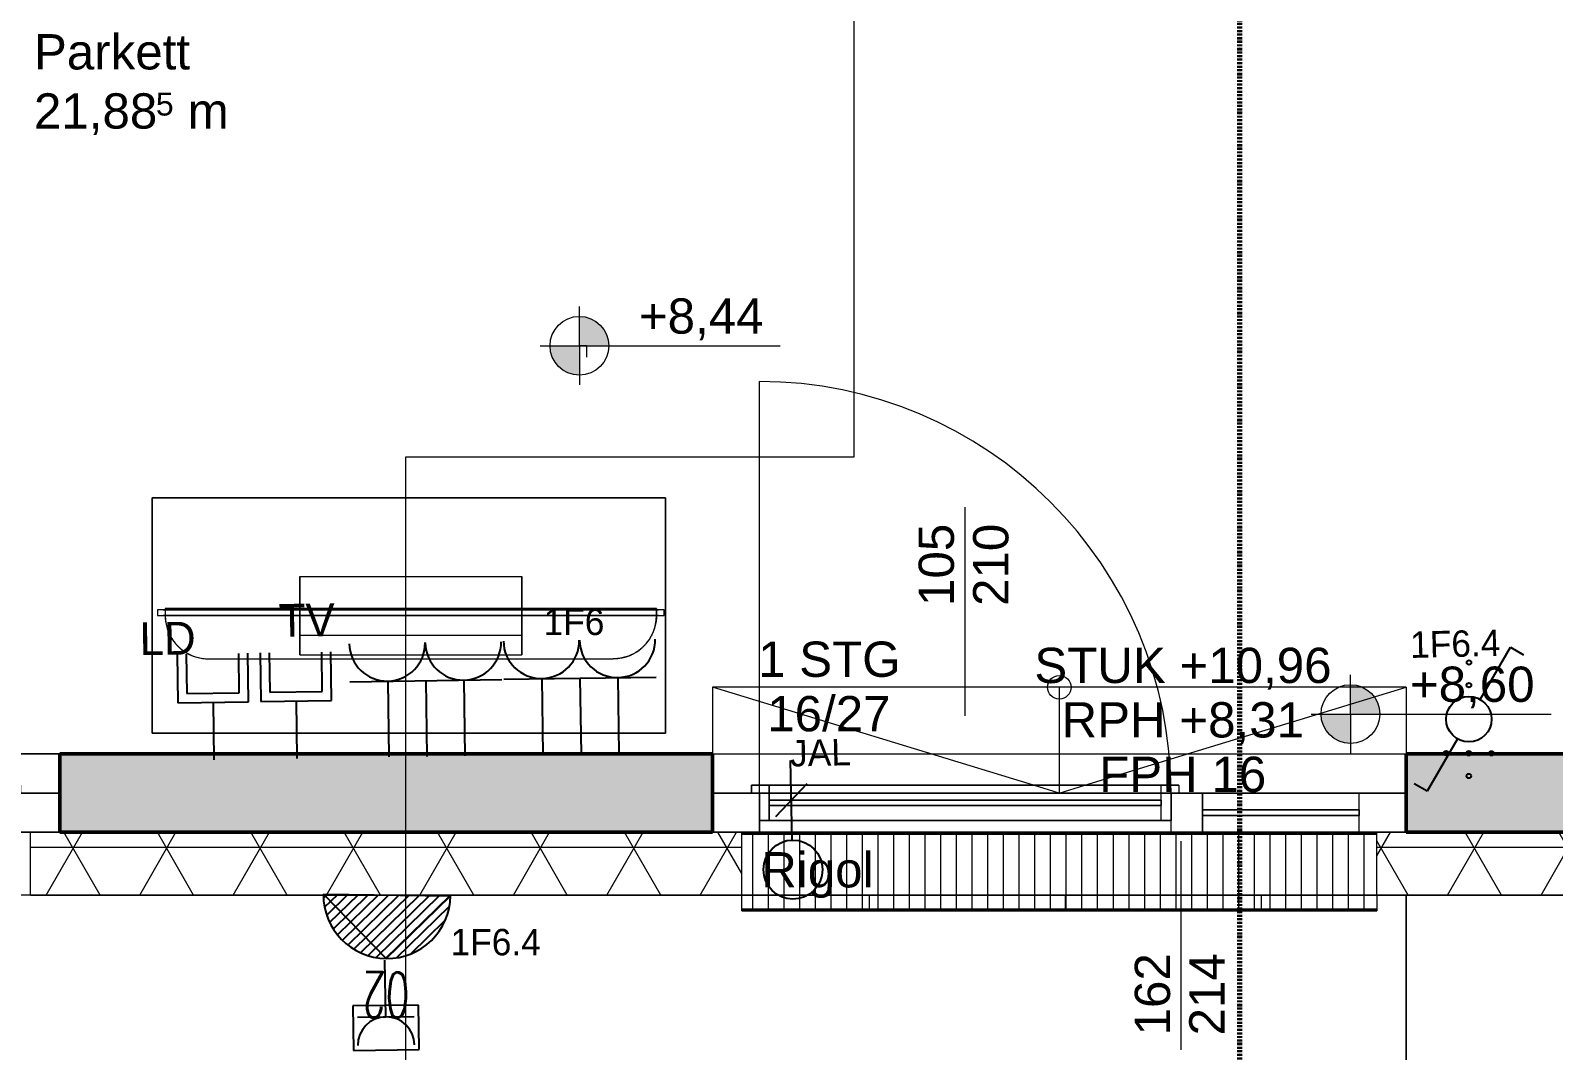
# Model space of a CAD drawing. Header units: metres. Extents: x -15638 to 29611, y -11908 to 29644.
# Drawn here: x -722 to 3163, y 2594 to 5196 of the extents above; entities that cross this region are included whole.
import ezdxf
from ezdxf.enums import TextEntityAlignment as Align

# ---------------------------------------------------------------- set-up
doc = ezdxf.new("R2010")
doc.units = ezdxf.units.M
doc.linetypes.add('Achse', pattern=[0.009, 0.005, -0.002, 0, -0.002])
doc.linetypes.add('Verdeckt', pattern=[0.003, 0.002, -0.001])
for name, color, linetype, lineweight in [('A-DETL-GENF_', 92, 'Continuous', 13), ('A-GLAZ-IDEN_', 152, 'Continuous', 9), ('A_2D', 7, 'Continuous', 13), ('A_Decken', 8, 'Continuous', 13), ('A_Moebel', 6, 'Continuous', 13), ('A_Raeume', 7, 'Continuous', 13), ('A_Raeume_', 7, 'Continuous', 5), ('A_Raeume_Beschriftung_', 7, 'Continuous', 9), ('A_Waende', 7, 'Continuous', 13), ('G-ANNO-DIMS_', 111, 'Continuous', 9), ('G-ANNO-SYMB_', 111, 'Continuous', 9), ('M-EQPM', 50, 'Continuous', 5), ('M-EQPM-IDEN_', 50, 'Continuous', 9), ('S-STRS', 31, 'Continuous', 13), ('S-STRS-ANNO_', 31, 'Continuous', 5), ('S-STRS-IDEN_', 31, 'Continuous', 9)]:
    doc.layers.add(name, color=color, linetype=linetype, lineweight=lineweight)
for name, color, linetype, true_color in [('E_Beleuchtungstyp', 30, 'Continuous', 0xf1780e), ('E_Steckdose+Schalter', 150, 'Continuous', 0x0b6cf4), ('ET_LEGENDE - Wohnung$0$810_AV_LE____T', 30, 'Continuous', 0xff870f), ('ET_NACHRTECH', 92, 'Continuous', 0x00d100)]:
    doc.layers.add(name, color=color, linetype=linetype, true_color=true_color)
doc.layers.add('ET_LEGENDE - Wohnung$0$800_KO_HI____L', color=130, linetype='Continuous')
doc.styles.add('Arial_2', font='arial.ttf', dxfattribs={"height": 0.09})
doc.styles.add('Arial_4', font='arial.ttf', dxfattribs={"height": 0.05849})
doc.styles.add('ET_LEGENDE - Wohnung$0$ROMANS', font='romans.shx', dxfattribs={"width": 0.6})

# ---------------------------------------------------------------- blocks, each defined once
blk = doc.blocks.new('*U566')
for p, q in [((-125.3, 0), (125.3, 0)), ((0, 0), (0, -125))]:
    blk.add_line(p, q)
for centre in [(-62.8, 62.6), (62.5, 62.5)]:
    blk.add_arc(centre, 62.5, 180, 0)
at = {"layer": 'ET_LEGENDE - Wohnung$0$800_KO_HI____L'}
for p, q in [((-62.8, 0.1), (-62.8, -124.9)), ((62.5, 0), (62.5, -125))]:
    blk.add_line(p, q, dxfattribs=at)
at = {"style": 'ET_LEGENDE - Wohnung$0$ROMANS', "width": 0.8, "flags": 1}
for tag, p in [('RAUMBUCHNUMMER', (0, -425)), ('ANLAGE', (0, -595.4)), ('TEILANLAGE_NR', (0, -755.5)), ('KOMPONENTE', (0, -901.3)), ('KOMPONENTE_NR', (0, -1063.3)), ('BEZEICHNUNG', (0, -1205.6)), ('TYP', (0, -1346.7)), ('HERSTELLER', (0, -1514.1)), ('MODEL', (0, -1677.3)), ('LEISTUNG_MAX', (0, -1851.5)), ('SPEZIFISCH_1', (0, -2012.8)), ('SPEZIFISCH_2', (0, -2200)), ('SPEZIFISCH_3', (0, -2374.2)), ('SPEZIFISCH_4', (0, -2548.5)), ('SPEZIFISCH_5', (0, -2722.7)), ('GEWERKE_CODE', (0, -2897)), ('LV_POS', (0, -3071.2)), ('ZAEHLER', (0, -3245.5)), ('PLATZHALTER_1', (0, -3419.7)), ('PLATZHALTER_2', (0, -3594)), ('PLATZHALTER_3', (0, -3768.2)), ('JOBLISTE_VDMA', (0, -3942.5))]:
    blk.add_attdef(tag, text='', height=100, dxfattribs=at).set_placement(p, align=Align.MIDDLE)
blk = doc.blocks.new('*U558')
for p, q in [((-62.5, 85.9), (-62.5, 0)), ((-46.5, 85.9), (-46.5, 16)), ((46.5, 16), (46.5, 85.9)), ((62.5, 0), (62.5, 85.9)), ((-62.5, 0), (62.5, 0)), ((-46.5, 16), (46.5, 16)), ((0, 0), (0, -101.6))]:
    blk.add_line(p, q)
at = {"style": 'ET_LEGENDE - Wohnung$0$ROMANS', "width": 0.8, "flags": 1}
for tag, p in [('RAUMBUCHNUMMER', (0, -334.5)), ('ANLAGE', (0, -505)), ('TEILANLAGE_NR', (0, -665)), ('KOMPONENTE', (0, -810.9)), ('KOMPONENTE_NR', (0, -972.8)), ('BEZEICHNUNG', (0, -1115.1)), ('TYP', (0.8, -1261.8)), ('HERSTELLER', (0, -1423.6)), ('MODEL', (0, -1586.8)), ('LEISTUNG_MAX', (0, -1761)), ('SPEZIFISCH_1', (0, -1935.3)), ('SPEZIFISCH_2', (0, -2109.5)), ('SPEZIFISCH_3', (0, -2283.8)), ('SPEZIFISCH_4', (0, -2458)), ('SPEZIFISCH_5', (0, -2632.3)), ('GEWERKE_CODE', (0, -2806.5)), ('LV_POS', (0, -2980.8)), ('ZAEHLER', (0, -3155)), ('PLATZHALTER_1', (0, -3329.3)), ('PLATZHALTER_2', (0, -3503.5)), ('PLATZHALTER_3', (0, -3677.8)), ('JOBLISTE_VDMA', (0, -3852)), ('ET_SPEZIFISCH_1', (0, -4026.3)), ('ET_SPEZIFISCH_2', (0, -4200.5)), ('ET_SPEZIFISCH_3', (0, -4374.8)), ('ET_SPEZIFISCH_4', (0, -4549)), ('ET_SPEZIFISCH_5', (0, -4723.3)), ('ET_SPEZIFISCH_6', (0, -4897.5)), ('ET_SPEZIFISCH_7', (0, -5071.8))]:
    blk.add_attdef(tag, text='', height=100, dxfattribs=at).set_placement(p, align=Align.TOP_CENTER)
blk = doc.blocks.new('*U555')
blk.add_line((0, 65), (0, 240))
at = {"linetype": 'Continuous', "ltscale": 0.125}
blk.add_line((35.4, 187.9), (-35.4, 117.1), dxfattribs=at)
blk.add_circle((0, 0), 65)
at = {"style": 'ET_LEGENDE - Wohnung$0$ROMANS', "width": 0.6, "flags": 1}
for tag, p in [('RAUMBUCHNUMMER', (0, -400)), ('ANLAGE', (0, -550))]:
    blk.add_attdef(tag, text='', height=100, dxfattribs=at).set_placement(p, align=Align.MIDDLE)
for tag, p in [('TEILANLAGE_NR', (0, -700)), ('KOMPONENTE', (0, -850)), ('KOMPONENTE_NR', (0, -1000)), ('BEZEICHNUNG', (0, -1150)), ('TYP', (0, -1300)), ('HERSTELLER', (0, -1450)), ('MODEL', (0, -1600)), ('LEISTUNG_MAX', (0, -1750)), ('SPEZIFISCH_1', (0, -1900)), ('SPEZIFISCH_2', (0, -2050)), ('SPEZIFISCH_3', (0, -2200)), ('SPEZIFISCH_4', (0, -2350)), ('SPEZIFISCH_5', (0, -2500)), ('GEWERKE_CODE', (0, -2650)), ('LV_POS', (0, -2800)), ('ZAEHLER', (0, -2950)), ('PLATZHALTER_1', (0, -3100)), ('PLATZHALTER_2', (0, -3250)), ('PLATZHALTER_3', (0, -3400)), ('JOBLISTE_VDMA', (0, -3550)), ('ET_SPEZIFISCH_1', (0, -3700)), ('ET_SPEZIFISCH_2', (0, -3850)), ('ET_SPEZIFISCH_3', (0, -4000)), ('ET_SPEZIFISCH_4', (0, -4150)), ('ET_SPEZIFISCH_5', (0, -4300)), ('ET_SPEZIFISCH_6', (0, -4450)), ('ET_SPEZIFISCH_7', (0, -4600))]:
    blk.add_attdef(tag, text='', height=100, dxfattribs=at).set_placement(p, align=Align.MIDDLE_CENTER)
blk = doc.blocks.new('*U547')
for p, q in [((25, 43.3), (91.7, 158.8)), ((91.7, 158.8), (120.5, 142.1)), ((-25, -43.3), (-91.7, -158.8)), ((-91.7, -158.8), (-120.5, -142.1))]:
    blk.add_line(p, q)
blk.add_circle((0, 0), 50)
at = {"layer": 'ET_LEGENDE - Wohnung$0$800_KO_HI____L'}
for centre in [(0, 125), (0, 75), (-50, -75), (0, -75), (50, -75), (0, -125)]:
    blk.add_circle(centre, 5, dxfattribs=at)
at = {"style": 'ET_LEGENDE - Wohnung$0$ROMANS', "width": 0.6, "flags": 1}
for tag, p in [('RAUMBUCHNUMMER', (-0.2, -465.7)), ('ANLAGE', (-0.2, -615.7))]:
    blk.add_attdef(tag, text='', height=100, dxfattribs=at).set_placement(p, align=Align.MIDDLE)
for tag, p in [('TEILANLAGE_NR', (-0.2, -765.7)), ('KOMPONENTE', (-0.2, -915.7)), ('KOMPONENTE_NR', (-0.2, -1065.7)), ('BEZEICHNUNG', (-0.2, -1215.7)), ('TYP', (-0.2, -1365.7)), ('HERSTELLER', (-0.2, -1515.7)), ('MODEL', (-0.2, -1665.7)), ('LEISTUNG_MAX', (-0.2, -1815.7)), ('SPEZIFISCH_1', (-0.2, -1965.7)), ('SPEZIFISCH_2', (-0.2, -2115.7)), ('SPEZIFISCH_3', (-0.2, -2265.7)), ('SPEZIFISCH_4', (-0.2, -2415.7)), ('SPEZIFISCH_5', (-0.2, -2565.7)), ('GEWERKE_CODE', (-0.2, -2715.7)), ('LV_POS', (-0.2, -2865.7)), ('ZAEHLER', (-0.2, -3015.7)), ('PLATZHALTER_1', (-0.2, -3165.7)), ('PLATZHALTER_2', (-0.2, -3315.7)), ('PLATZHALTER_3', (-0.2, -3465.7)), ('JOBLISTE_VDMA', (-0.2, -3615.7)), ('ET_SPEZIFISCH_1', (-0.2, -3765.7)), ('ET_SPEZIFISCH_2', (-0.2, -3915.7)), ('ET_SPEZIFISCH_3', (-0.2, -4065.7)), ('ET_SPEZIFISCH_4', (-0.2, -4215.7)), ('ET_SPEZIFISCH_5', (-0.2, -4365.7)), ('ET_SPEZIFISCH_6', (-0.2, -4515.7)), ('ET_SPEZIFISCH_7', (-0.2, -4665.7))]:
    blk.add_attdef(tag, text='', height=100, dxfattribs=at).set_placement(p, align=Align.MIDDLE_CENTER)
blk = doc.blocks.new('*U572')
for p, q in [((71.8, 72.9), (-72.6, 72.9)), ((-72.6, 72.9), (-72.6, -25.1)), ((71.8, -25.1), (71.8, 72.9)), ((62.5, 0), (-62.5, 0)), ((0, 0), (0, -125)), ((-72.6, -25.1), (71.8, -25.1))]:
    blk.add_line(p, q)
blk.add_arc((0, 62.5), 62.5, 180, 0)
at = {"style": 'ET_LEGENDE - Wohnung$0$ROMANS', "width": 0.8, "flags": 1}
for tag, p in [('RAUMBUCHNUMMER', (0, -425)), ('ANLAGE', (0, -595.4)), ('TEILANLAGE_NR', (0, -755.5)), ('KOMPONENTE', (0, -901.3)), ('KOMPONENTE_NR', (0, -1063.3)), ('BEZEICHNUNG', (0, -1205.6)), ('TYP', (0, -1346.7)), ('HERSTELLER', (0, -1514.1)), ('MODEL', (0, -1677.3)), ('LEISTUNG_MAX', (0, -1851.5)), ('SPEZIFISCH_1', (0, -2012.8)), ('SPEZIFISCH_2', (0, -2200)), ('SPEZIFISCH_3', (0, -2374.2)), ('SPEZIFISCH_4', (0, -2548.5)), ('SPEZIFISCH_5', (0, -2722.7)), ('GEWERKE_CODE', (0, -2897)), ('LV_POS', (0, -3071.2)), ('ZAEHLER', (0, -3245.5)), ('PLATZHALTER_1', (0, -3419.7)), ('PLATZHALTER_2', (0, -3594)), ('PLATZHALTER_3', (0, -3768.2)), ('JOBLISTE_VDMA', (0, -3942.5))]:
    blk.add_attdef(tag, text='', height=100, dxfattribs=at).set_placement(p, align=Align.MIDDLE)
blk = doc.blocks.new('Moeb_Schrank - Sideboard_50cm-4838226-263_PP_03DG_BT1')
at = {"layer": 'A_Moebel', "color": 8}
for p, q in [((1.3096, 0), (0, 0)), ((0, 0), (0, -0.6)), ((0, -0.6), (0, 0)), ((0, 0), (1.3096, 0)), ((1.3096, -0.6), (1.3096, 0)), ((1.3096, 0), (1.3096, -0.6)), ((0, -0.6), (1.3096, -0.6)), ((1.3096, -0.6), (0, -0.6))]:
    blk.add_line(p, q, dxfattribs=at)
blk = doc.blocks.new('Moeb_TV - 48 Zoll-V29-263_PP_03DG_BT1')
at = {"layer": 'A_Moebel', "lineweight": 5}
for p, q in [((-0.2872, 0.0695), (-0.2872, 0.1515)), ((-0.2872, 0.1515), (-0.2872, 0.0695)), ((-0.2872, 0.1515), (0.2793, 0.1515)), ((-0.2872, 0.1515), (0.2793, 0.1515)), ((0.2793, 0.0695), (0.2793, 0.1515)), ((0.2793, 0.1515), (0.2793, 0.0695)), ((-0.6505, 0.0665), (-0.6505, 0.0515)), ((-0.6355, 0.0665), (-0.6505, 0.0665)), ((-0.6355, 0.0665), (-0.6505, 0.0665)), ((-0.6505, 0.0515), (-0.6355, 0.0515)), ((-0.6505, 0.0515), (-0.6355, 0.0515)), ((-0.6305, 0.0665), (-0.6355, 0.0665)), ((-0.6355, 0.0665), (0.6276, 0.0665)), ((0.6276, 0.0515), (-0.6355, 0.0515)), ((-0.6355, 0.0515), (-0.6305, 0.0515)), ((-0.5705, 0.0695), (-0.6305, 0.0695)), ((-0.6305, 0.0695), (0.6226, 0.0695)), ((-0.6305, 0.0695), (-0.6305, 0.0665)), ((-0.6305, 0.0695), (-0.6305, 0.0665)), ((-0.6305, 0.0665), (-0.6305, 0.0515)), ((-0.6305, 0.0665), (-0.6305, 0.0515)), ((-0.5705, 0.0665), (-0.6305, 0.0665)), ((0.6226, 0.0665), (-0.6305, 0.0665)), ((-0.6305, 0.0665), (-0.5705, 0.0665)), ((-0.6305, 0.0665), (-0.6305, 0.0515)), ((-0.6305, 0.0665), (-0.6305, 0.0515)), ((0.6226, 0.0515), (-0.6305, 0.0515)), ((-0.6305, 0.0515), (0.6226, 0.0515)), ((-0.6305, 0.0515), (-0.2872, 0.0515)), ((0.6226, 0.0515), (-0.6305, 0.0515)), ((-0.6305, 0.0515), (0.6226, 0.0515)), ((-0.6305, 0.0515), (0.6226, 0.0515)), ((0.6226, 0.0515), (-0.6305, 0.0515)), ((0.5626, 0.0695), (-0.5705, 0.0695)), ((-0.5705, 0.0695), (0.5626, 0.0695)), ((0.5626, 0.0695), (-0.5705, 0.0695)), ((-0.5705, 0.0665), (-0.5705, 0.0695)), ((-0.5705, 0.0695), (-0.5705, 0.0665)), ((-0.5705, 0.0665), (0.5626, 0.0665)), ((0.5626, 0.0665), (-0.5705, 0.0665)), ((0.5626, 0.0665), (-0.5705, 0.0665)), ((-0.5705, 0.0665), (0.5626, 0.0665)), ((-0.2872, 0.0665), (-0.2872, 0.0695)), ((-0.2872, 0.0695), (-0.2872, 0.0665)), ((-0.2872, 0.0515), (-0.2872, 0.0665)), ((-0.2872, 0.0665), (-0.2872, 0.0515)), ((-0.2872, 0.0515), (-0.2872, -0.0485)), ((-0.2872, 0.0015), (-0.2872, 0.0515)), ((0.2793, 0.0515), (-0.2872, 0.0515)), ((0.2793, 0.0515), (-0.2872, 0.0515)), ((-0.2872, 0.0515), (0.2793, 0.0515)), ((0.2793, 0.0665), (0.2793, 0.0695)), ((0.2793, 0.0695), (0.2793, 0.0665)), ((0.2793, 0.0515), (0.2793, 0.0665)), ((0.2793, 0.0665), (0.2793, 0.0515)), ((0.2793, -0.0485), (0.2793, 0.0515)), ((0.2793, 0.0515), (0.2793, 0.0015)), ((0.2793, 0.0515), (0.6226, 0.0515)), ((0.6226, 0.0695), (0.5626, 0.0695)), ((0.5626, 0.0695), (0.5626, 0.0665)), ((0.5626, 0.0695), (0.5626, 0.0665)), ((0.6226, 0.0665), (0.5626, 0.0665)), ((0.5626, 0.0665), (0.6226, 0.0665)), ((0.6226, 0.0665), (0.6226, 0.0695)), ((0.6226, 0.0695), (0.6226, 0.0665)), ((0.6226, 0.0515), (0.6226, 0.0665)), ((0.6226, 0.0665), (0.6226, 0.0515)), ((0.6276, 0.0665), (0.6226, 0.0665)), ((0.6226, 0.0515), (0.6226, 0.0665)), ((0.6226, 0.0665), (0.6226, 0.0515)), ((0.6226, 0.0515), (0.6276, 0.0515)), ((0.6426, 0.0665), (0.6276, 0.0665)), ((0.6426, 0.0665), (0.6276, 0.0665)), ((0.6276, 0.0515), (0.6426, 0.0515)), ((0.6276, 0.0515), (0.6426, 0.0515)), ((0.6426, 0.0515), (0.6426, 0.0665)), ((-0.2872, -0.0485), (-0.2872, 0.0015)), ((-0.2872, 0.0015), (0.2793, 0.0015)), ((0.2793, 0.0015), (0.2793, -0.0485)), ((-0.5205, -0.0585), (0.5126, -0.0585)), ((-0.5205, -0.0585), (0.5126, -0.0585)), ((-0.2872, -0.0485), (0.2793, -0.0485))]:
    blk.add_line(p, q, dxfattribs=at)
for centre, start, end in [((-0.5205, 0.0515), 180, 270), ((0.5126, 0.0515), 270, 360)]:
    blk.add_arc(centre, 0.11, start, end, dxfattribs=at)
for points in [[(-0.6305, 0.0515), (-0.6304, 0.0419), (-0.6286, 0.0275), (-0.6224, 0.0092), (-0.616, -0.0037), (-0.6093, -0.0137), (-0.6032, -0.0211), (-0.5983, -0.0264), (-0.5931, -0.0313), (-0.5875, -0.0359), (-0.5816, -0.0401), (-0.5755, -0.0439), (-0.5692, -0.0473), (-0.5626, -0.0502), (-0.5558, -0.0528), (-0.5467, -0.0556), (-0.535, -0.0579), (-0.5254, -0.0585), (-0.5205, -0.0585)], [(0.6226, 0.0515), (0.6226, 0.0419), (0.6207, 0.0275), (0.6145, 0.0092), (0.6081, -0.0037), (0.6014, -0.0137), (0.5953, -0.0211), (0.5904, -0.0264), (0.5851, -0.0313), (0.5796, -0.0359), (0.5737, -0.0401), (0.5676, -0.0439), (0.5613, -0.0473), (0.5547, -0.0502), (0.548, -0.0528), (0.5388, -0.0556), (0.527, -0.0579), (0.5174, -0.0585), (0.5126, -0.0585)]]:
    blk.add_open_spline(points, degree=3, knots=[0, 0, 0, 0, 0.166667, 0.25, 0.333333, 0.416667, 0.458333, 0.5, 0.541667, 0.583333, 0.625, 0.666667, 0.708333, 0.75, 0.791667, 0.833333, 0.916667, 1, 1, 1, 1], dxfattribs=at)
blk = doc.blocks.new('HLS_Rigol - 20x8cm-9179598-263_PP_03DG_BT1')
at = {"layer": 'M-EQPM'}
h = blk.add_hatch(dxfattribs=at)
h.set_pattern_fill('FP_85', color=256, style=0, pattern_type=2)
h.set_pattern_definition([(270, (0, 0.6096), (0.04, 0), [])])
h.paths.add_polyline_path([(1.62, -0.06), (1.62, 0.095), (0, 0.095), (0, -0.095), (1.62, -0.095)])
for p, q in [((0, 0.1), (1.62, 0.1)), ((0, 0.1), (1.62, 0.1)), ((0, 0.097), (1.62, 0.097)), ((0, 0.095), (1.62, 0.095)), ((0, -0.095), (0, -0.06)), ((1.62, -0.06), (1.62, -0.095)), ((0, -0.095), (1.62, -0.095)), ((0, -0.097), (0, -0.095)), ((0, -0.1), (0, -0.097)), ((0, -0.097), (1.62, -0.097)), ((0, -0.1), (1.62, -0.1)), ((0, -0.1), (1.62, -0.1)), ((1.62, -0.095), (1.62, -0.097)), ((1.62, -0.097), (1.62, -0.1))]:
    blk.add_line(p, q, dxfattribs=at)
blk = doc.blocks.new('Fens_Tuer_2tlg - DK_DF_SL_1770x2520_Terrassentür dicke Aufbau NEU DG-10476669-263_PP_03DG_BT1')
at = {"layer": 'A_2D', "lineweight": 5}
for p, q in [((-0.81, 0.26), (0.81, 0.26)), ((-0.885, 0.1), (0.885, 0.1)), ((0.885, 0.1), (-0.885, 0.1)), ((-0.885, 0.1), (-0.885, -0.1)), ((-0.885, -0.1), (-0.885, 0.1)), ((-0.765, 0.1), (-0.885, 0.1)), ((-0.885, 0.1), (-0.885, 0)), ((-0.885, 0.1), (-0.885, 0)), ((0.885, 0.1), (-0.885, 0.1)), ((-0.765, 0), (-0.765, 0.1)), ((-0.765, 0.1), (-0.765, 0)), ((-0.765, 0.1), (0.285, 0.1)), ((0.365, 0.1), (0.285, 0.1)), ((0.285, 0.1), (0.285, 0)), ((0.285, 0.1), (0.285, 0)), ((0.365, 0), (0.365, 0.1)), ((0.365, 0.1), (0.365, 0)), ((0.365, 0.1), (0.765, 0.1)), ((0.885, 0.1), (0.765, 0.1)), ((0.765, 0.1), (0.765, 0)), ((0.765, 0.1), (0.765, 0)), ((0.885, -0.1), (0.885, 0.1)), ((0.885, 0.1), (0.885, -0.1)), ((0.885, 0), (0.885, 0.1)), ((0.885, 0.1), (0.885, 0)), ((-0.74, 0.07), (-0.765, 0.07)), ((-0.765, 0.07), (-0.765, 0)), ((-0.765, 0.07), (0.285, 0.07)), ((-0.765, 0), (-0.765, 0.07)), ((-0.74, -0.02), (-0.74, 0.07)), ((0.26, 0.07), (-0.74, 0.07)), ((-0.74, 0.07), (-0.74, -0.02)), ((0.26, 0.07), (0.26, -0.02)), ((0.285, 0.07), (0.26, 0.07)), ((0.26, 0.07), (0.26, -0.02)), ((0.285, 0), (0.285, 0.07)), ((0.285, 0), (0.285, 0.07)), ((0.765, 0.057), (0.365, 0.057)), ((0.365, 0.057), (0.365, 0.043)), ((0.365, 0.043), (0.365, 0.057)), ((0.365, 0.057), (0.765, 0.057)), ((0.365, 0.043), (0.765, 0.043)), ((0.765, 0.043), (0.365, 0.043)), ((0.765, 0.043), (0.765, 0.057)), ((0.765, 0.057), (0.765, 0.043)), ((-0.885, 0), (-0.765, 0)), ((-0.885, 0), (0.885, 0)), ((-0.765, 0), (-0.785, 0)), ((-0.785, 0), (-0.785, -0.02)), ((-0.785, -0.02), (-0.785, 0)), ((-0.785, 0), (0.305, 0)), ((-0.765, 0), (-0.765, -1.05)), ((0.285, 0), (-0.765, 0)), ((0.285, 0), (-0.765, 0)), ((0.26, 0.032), (-0.74, 0.032)), ((-0.74, 0.032), (-0.74, 0.018)), ((-0.74, 0.018), (-0.74, 0.032)), ((-0.74, 0.032), (0.26, 0.032)), ((-0.74, 0.018), (0.26, 0.018)), ((0.26, 0.018), (-0.74, 0.018)), ((0.26, 0.018), (0.26, 0.032)), ((0.26, 0.032), (0.26, 0.018)), ((0.305, 0), (0.285, 0)), ((0.285, 0), (0.365, 0)), ((0.305, -0.02), (0.305, 0)), ((0.305, -0.02), (0.305, 0)), ((0.765, 0), (0.365, 0)), ((0.765, 0), (0.885, 0)), ((-0.785, -0.02), (-0.74, -0.02)), ((0.305, -0.02), (-0.785, -0.02)), ((-0.74, -0.02), (0.26, -0.02)), ((0.26, -0.02), (0.305, -0.02)), ((-0.885, -0.1), (0.885, -0.1)), ((-0.885, -0.1), (0.885, -0.1)), ((-0.885, -0.1), (0.885, -0.1))]:
    blk.add_line(p, q, dxfattribs=at)
blk.add_arc((-0.765, 0), 1.05, 270, 0, dxfattribs=at)
blk = doc.blocks.new('Fens_Tuer_2tlg - DK_DF_SL_1770x2520_Terrassentür dicke Aufbau NEU DG-10476055-263_PP_03DG_BT1')
at = {"layer": 'A_2D', "lineweight": 5}
for p, q in [((-0.765, 0), (-0.765, 1.05)), ((-0.885, 0.1), (0.885, 0.1)), ((-0.885, 0.1), (0.885, 0.1)), ((-0.885, 0.1), (0.885, 0.1)), ((-0.885, -0.1), (-0.885, 0.1)), ((-0.885, 0.1), (-0.885, -0.1)), ((0.885, 0.1), (0.885, -0.1)), ((0.885, -0.1), (0.885, 0.1)), ((-0.785, 0.02), (-0.74, 0.02)), ((-0.785, 0), (-0.785, 0.02)), ((-0.785, 0.02), (-0.785, 0)), ((0.305, 0.02), (-0.785, 0.02)), ((-0.74, 0.02), (-0.74, -0.07)), ((-0.74, -0.07), (-0.74, 0.02)), ((-0.74, 0.02), (0.26, 0.02)), ((0.26, 0.02), (0.305, 0.02)), ((0.26, -0.07), (0.26, 0.02)), ((0.26, -0.07), (0.26, 0.02)), ((0.305, 0.02), (0.305, 0)), ((0.305, 0.02), (0.305, 0)), ((-0.885, -0.1), (-0.885, 0)), ((-0.885, 0), (-0.765, 0)), ((-0.885, 0), (0.885, 0)), ((-0.885, -0.1), (-0.885, 0)), ((-0.765, 0), (-0.785, 0)), ((-0.785, 0), (0.305, 0)), ((-0.765, -0.07), (-0.765, 0)), ((-0.765, 0), (-0.765, -0.07)), ((0.285, 0), (-0.765, 0)), ((-0.765, 0), (-0.765, -0.1)), ((0.285, 0), (-0.765, 0)), ((-0.765, -0.1), (-0.765, 0)), ((-0.74, -0.018), (0.26, -0.018)), ((-0.74, -0.032), (-0.74, -0.018)), ((-0.74, -0.018), (-0.74, -0.032)), ((0.26, -0.018), (-0.74, -0.018)), ((0.26, -0.032), (-0.74, -0.032)), ((-0.74, -0.032), (0.26, -0.032)), ((0.26, -0.018), (0.26, -0.032)), ((0.26, -0.032), (0.26, -0.018)), ((0.285, 0), (0.285, -0.07)), ((0.305, 0), (0.285, 0)), ((0.285, 0), (0.285, -0.07)), ((0.285, -0.1), (0.285, 0)), ((0.285, 0), (0.365, 0)), ((0.285, -0.1), (0.285, 0)), ((0.365, 0), (0.365, -0.1)), ((0.765, 0), (0.365, 0)), ((0.365, -0.1), (0.365, 0)), ((0.765, -0.1), (0.765, 0)), ((0.765, 0), (0.885, 0)), ((0.765, -0.1), (0.765, 0)), ((0.885, 0), (0.885, -0.1)), ((0.885, -0.1), (0.885, 0)), ((-0.74, -0.07), (-0.765, -0.07)), ((-0.765, -0.07), (0.285, -0.07)), ((0.26, -0.07), (-0.74, -0.07)), ((0.285, -0.07), (0.26, -0.07)), ((0.365, -0.043), (0.765, -0.043)), ((0.365, -0.057), (0.365, -0.043)), ((0.365, -0.043), (0.365, -0.057)), ((0.765, -0.043), (0.365, -0.043)), ((0.765, -0.057), (0.365, -0.057)), ((0.365, -0.057), (0.765, -0.057)), ((0.765, -0.043), (0.765, -0.057)), ((0.765, -0.057), (0.765, -0.043)), ((-0.885, -0.1), (0.885, -0.1)), ((0.885, -0.1), (-0.885, -0.1)), ((-0.765, -0.1), (-0.885, -0.1)), ((0.885, -0.1), (-0.885, -0.1)), ((-0.765, -0.1), (0.285, -0.1)), ((0.365, -0.1), (0.285, -0.1)), ((0.365, -0.1), (0.765, -0.1)), ((0.885, -0.1), (0.765, -0.1)), ((-0.81, -0.26), (0.81, -0.26))]:
    blk.add_line(p, q, dxfattribs=at)
blk.add_arc((-0.765, 0), 1.05, 360, 90, dxfattribs=at)
blk = doc.blocks.new('BS_Fens_Tuer - oben-7645930-263_PP_03DG_BT1')
at = {"layer": 'A-GLAZ-IDEN_'}
blk.add_line((0, 0.000124), (0, 0.010761), dxfattribs=at)
blk = doc.blocks.new('Höhenkoten - 018-55641-263_PP_03DG_BT1')
at = {"layer": 'G-ANNO-DIMS_'}
h = blk.add_hatch(color=256, dxfattribs=at)
edge = h.paths.add_edge_path()
edge.add_line((0, 0), (0, 0.0015))
edge.add_arc((0, 0), 0.0015, 0, 90, ccw=False)
edge.add_line((0.0015, 0), (0, 0))
h = blk.add_hatch(color=256, dxfattribs=at)
edge = h.paths.add_edge_path()
edge.add_line((0, 0), (0, -0.0015))
edge.add_arc((0, 0), 0.0015, 180, 270, ccw=False)
edge.add_line((-0.0015, 0), (0, 0))
for p, q in [((0, 0), (0, 0.002)), ((-0.002, 0), (0.010242, 0)), ((0, 0), (0, -0.002))]:
    blk.add_line(p, q, dxfattribs=at)
blk.add_circle((0, 0), 0.0015, dxfattribs=at)
blk = doc.blocks.new('BS_Fens_PP - rechts-2843221-263_PP_03DG_BT1')
at = {"layer": 'A-GLAZ-IDEN_'}
blk.add_line((0, 0.000124), (0, -0.010513), dxfattribs=at)
blk = doc.blocks.new('354354')
at = {"layer": 'A-DETL-GENF_', "lineweight": 5}
h = blk.add_hatch(dxfattribs=at)
h.set_pattern_fill('FP_98', color=252, style=0, pattern_type=2)
h.set_pattern_definition([(90, (-0.58233, 0.368), (-0.5, 0), []), (180, (-0.58233, 0.368), (-1e-16, -0.5), [])])
h.paths.add_polyline_path([(20.2341, 73.698), (21.6159, 73.698), (21.6159, 73.701), (19.9959, 73.701), (19.9959, 73.698)])
h.paths.add_polyline_path([(34.7773, 73.698), (34.7773, 73.701), (33.1573, 73.701), (33.1573, 73.698), (34.3744, 73.698)])
h.paths.add_polyline_path([(18.1627, 73.698), (18.1814, 73.698), (18.1814, 73.701), (16.5614, 73.701), (16.5614, 73.698), (18.1593, 73.698)])
h.paths.add_polyline_path([(29.8875, 73.698), (31.5075, 73.698), (31.5075, 73.701), (29.8875, 73.701)])
h.paths.add_polyline_path([(20.2341, 73.703), (21.6159, 73.703), (21.6159, 73.738), (19.9959, 73.738), (19.9959, 73.703)])
h.paths.add_polyline_path([(18.165, 73.703), (18.1814, 73.703), (18.1814, 73.738), (16.5614, 73.738), (16.5614, 73.703), (18.1574, 73.703)])
h.paths.add_polyline_path([(33.1573, 73.703), (34.7773, 73.703), (34.7773, 73.738), (33.1573, 73.738)])
h.paths.add_polyline_path([(29.8875, 73.703), (31.5075, 73.703), (31.5075, 73.738), (29.8875, 73.738)])
h.paths.add_polyline_path([(10.8477, 78.9016), (10.8827, 78.9016), (10.8827, 79.9516), (10.8477, 79.9516), (10.8477, 78.918)])
h.paths.add_polyline_path([(10.8457, 78.9016), (10.8457, 79.9516), (10.8427, 79.9516), (10.8427, 78.9016)])
h.paths.add_polyline_path([(39.4777, 79.318), (39.4777, 80.368), (39.4427, 80.368), (39.4427, 79.318)])
h.paths.add_polyline_path([(39.4827, 79.318), (39.4827, 80.368), (39.4797, 80.368), (39.4797, 79.318)])
h.paths.add_polyline_path([(10.8827, 80.648), (10.8827, 80.743), (10.8777, 80.743), (10.8777, 80.7155), (10.8027, 80.7155), (10.7727, 80.724), (10.7727, 80.667), (10.8027, 80.6755), (10.8777, 80.6755), (10.8777, 80.648)])
h.paths.add_polyline_path([(10.8477, 81.4405), (10.8827, 81.4405), (10.8827, 83.0605), (10.8477, 83.0605), (10.8477, 81.4569)])
h.paths.add_polyline_path([(10.8427, 81.4405), (10.8457, 81.4405), (10.8457, 83.0605), (10.8427, 83.0605), (10.8427, 81.9392)])
h.paths.add_polyline_path([(39.4797, 81.518), (39.4827, 81.518), (39.4827, 83.138), (39.4797, 83.138), (39.4797, 82.2123)])
h.paths.add_polyline_path([(39.4427, 81.518), (39.4777, 81.518), (39.4777, 83.138), (39.4427, 83.138), (39.4427, 82.2123)])
h.paths.add_polyline_path([(22.7627, 85.418), (22.8002, 85.418), (22.8002, 85.423), (22.7727, 85.423), (22.7727, 85.498), (22.7812, 85.528), (22.7241, 85.528), (22.7327, 85.498), (22.7327, 85.423), (22.7052, 85.423), (22.7052, 85.418), (22.7578, 85.418)])
h.paths.add_polyline_path([(23.2654, 85.418), (24.7677, 85.418), (24.7677, 85.453), (23.1477, 85.453), (23.1477, 85.418)])
h.paths.add_polyline_path([(25.8902, 85.418), (27.3177, 85.418), (27.3177, 85.453), (25.6977, 85.453), (25.6977, 85.418)])
h.paths.add_polyline_path([(25.6977, 85.455), (27.3177, 85.455), (27.3177, 85.458), (25.6977, 85.458)])
h.paths.add_polyline_path([(24.7677, 85.455), (24.7677, 85.458), (23.1477, 85.458), (23.1477, 85.455), (24.4762, 85.455)])
h.paths.add_polyline_path([(22.5775, 86.9537), (22.5923, 86.9556), (22.6066, 86.9617), (22.6187, 86.9715), (22.627, 86.9822), (22.6327, 86.996), (22.6346, 87.0108), (22.6327, 87.0256), (22.627, 87.0394), (22.6179, 87.0512), (22.6044, 87.061), (22.5923, 87.066), (22.5755, 87.0677), (22.5627, 87.066), (22.5489, 87.0603), (22.5363, 87.0503), (22.528, 87.0394), (22.5223, 87.0256), (22.5203, 87.0108), (22.5223, 86.996), (22.528, 86.9822), (22.5371, 86.9704), (22.5489, 86.9613), (22.5627, 86.9556), (22.5768, 86.9537)])
h.paths.add_polyline_path([(22.4177, 87.328), (27.9077, 87.328), (27.9077, 87.368), (22.4177, 87.368), (22.4177, 87.3309)])
h.paths.add_polyline_path([(27.9021, 87.408), (27.9077, 87.408), (27.9077, 87.488), (22.4177, 87.488), (22.4177, 87.408), (27.7246, 87.408)])
at = {"layer": 'A_Waende', "lineweight": 5}
h = blk.add_hatch(dxfattribs=at)
h.set_pattern_fill('FP_4', color=250, style=0, pattern_type=2)
h.set_pattern_definition([(45, (0, 0), (-0.08980256, 0.08980256), []), (45, (0.0898, 0), (-0.08980256, 0.08980256), [0.0635, -0.03175])])
h.paths.add_polyline_path([(29.7382, 73.898), (29.8125, 73.898), (29.8125, 74.098), (28.4302, 74.098), (28.4302, 73.898), (29.3505, 73.898)])
h.paths.add_polyline_path([(11.2427, 73.898), (13.1164, 73.898), (13.1164, 74.098), (11.2427, 74.098), (11.2427, 74.0156)])
h.paths.add_polyline_path([(24.8204, 73.898), (26.6602, 73.898), (26.6602, 74.098), (24.7596, 74.098), (24.7596, 73.898), (24.8063, 73.898)])
h.paths.add_polyline_path([(21.6909, 73.898), (22.9896, 73.898), (22.9896, 74.098), (21.6909, 74.098), (21.6909, 73.998)])
h.paths.add_polyline_path([(35.1723, 73.998), (35.1918, 74.0758), (35.1564, 74.0616), (35.1623, 74.038)])
h.paths.add_polyline_path([(35.1973, 73.898), (35.1723, 73.998), (35.1473, 73.898), (35.1723, 73.898)])
h.paths.add_polyline_path([(35.2398, 73.898), (35.1973, 73.961), (35.1973, 73.898)])
h.paths.add_polyline_path([(35.7884, 73.898), (36.4523, 73.898), (36.4523, 74.098), (35.2473, 74.098), (35.2398, 74.095), (35.2398, 73.898), (35.7477, 73.898)])
h.paths.add_polyline_path([(16.1664, 73.998), (16.1858, 74.0758), (16.1505, 74.0616), (16.1564, 74.038)])
h.paths.add_polyline_path([(16.1414, 73.898), (16.1914, 73.898), (16.1664, 73.998), (16.157, 73.9602)])
h.paths.add_polyline_path([(16.0989, 73.898), (16.1414, 73.898), (16.1414, 73.961)])
h.paths.add_polyline_path([(15.4277, 73.898), (16.0989, 73.898), (16.0989, 74.041), (16.0914, 74.038), (16.0914, 74.098), (14.8864, 74.098), (14.8864, 73.898), (15.3277, 73.898)])
h.paths.add_polyline_path([(19.8705, 73.898), (19.9209, 73.898), (19.9209, 74.098), (18.2564, 74.098), (18.2564, 73.898), (18.8201, 73.898)])
h.paths.add_polyline_path([(31.5825, 73.898), (33.0823, 73.898), (33.0823, 74.098), (31.5825, 74.098), (31.5825, 74.0966)])
h.paths.add_polyline_path([(35.1473, 73.898), (35.1473, 73.961), (35.1048, 73.898)])
h.paths.add_polyline_path([(35.1048, 73.898), (35.1048, 74.041), (35.0973, 74.038), (35.0973, 74.098), (34.8523, 74.098), (34.8523, 73.898), (35.0814, 73.898)])
h.paths.add_polyline_path([(16.2339, 73.898), (16.1914, 73.961), (16.1914, 73.898)])
h.paths.add_polyline_path([(16.4864, 73.898), (16.4864, 74.098), (16.2414, 74.098), (16.2339, 74.095), (16.2339, 73.898), (16.3455, 73.898)])
h.paths.add_polyline_path([(39.0827, 73.898), (39.0827, 74.098), (38.2223, 74.098), (38.2223, 73.898), (38.9653, 73.898)])
h.paths.add_polyline_path([(16.1914, 74.035), (16.2311, 74.0939), (16.1914, 74.078), (16.1914, 74.038)])
h.paths.add_polyline_path([(35.1973, 74.035), (35.237, 74.0939), (35.1973, 74.078), (35.1973, 74.038)])
h.paths.add_polyline_path([(16.1414, 74.035), (16.1414, 74.058), (16.1292, 74.0531), (16.1394, 74.038)])
h.paths.add_polyline_path([(35.1473, 74.035), (35.1473, 74.058), (35.1351, 74.0531), (35.1453, 74.038)])
h = blk.add_hatch(dxfattribs=at)
h.set_pattern_fill('FP_2', color=250, style=0, pattern_type=2)
h.set_pattern_definition([(180, (25.243, 73.898), (0, -0.20637), []), (240, (25.243, 73.898), (0.1787303, -0.10319), []), (300, (25.243, 73.898), (0.1787303, 0.10319), [])])
h.paths.add_polyline_path([(38.2223, 73.738), (39.4427, 73.738), (39.4427, 73.898), (38.1473, 73.898), (38.1473, 73.738)])
h.paths.add_polyline_path([(34.7773, 73.738), (36.5273, 73.738), (36.5273, 73.898), (34.7773, 73.898), (34.7773, 73.8599)])
h.paths.add_polyline_path([(33.1573, 73.738), (33.1573, 73.898), (31.5075, 73.898), (31.5075, 73.738), (32.9604, 73.738)])
h.paths.add_polyline_path([(29.7382, 73.738), (29.8875, 73.738), (29.8875, 73.898), (28.3552, 73.898), (28.3552, 73.738), (29.3235, 73.738)])
h.paths.add_polyline_path([(25.8902, 73.738), (26.7352, 73.738), (26.7352, 73.898), (24.6846, 73.898), (24.6846, 73.738), (25.7577, 73.738)])
h.paths.add_polyline_path([(23.0646, 73.738), (23.0646, 73.898), (21.6159, 73.898), (21.6159, 73.738), (23.0622, 73.738)])
h.paths.add_polyline_path([(12.7559, 73.738), (13.1914, 73.738), (13.1914, 73.898), (11.0427, 73.898), (11.0427, 73.738), (11.75, 73.738)])
h.paths.add_polyline_path([(15.4277, 73.738), (16.5614, 73.738), (16.5614, 73.898), (14.8114, 73.898), (14.8114, 73.738), (15.3277, 73.738)])
h.paths.add_polyline_path([(18.2564, 73.738), (19.9959, 73.738), (19.9959, 73.898), (18.1814, 73.898), (18.1814, 73.738)])
at = {"layer": 'A_2D'}
for p, q in [((21.6909, 73.738), (16.4909, 73.738)), ((21.6909, 71.718), (21.6909, 73.738))]:
    blk.add_line(p, q, dxfattribs=at)
at = {"layer": 'A_Decken'}
for p, q in [((16.4864, 73.998), (18.2564, 73.998)), ((18.1814, 73.738), (19.9959, 73.738)), ((21.6159, 73.738), (23.0622, 73.738)), ((21.6909, 73.738), (21.6909, 71.718))]:
    blk.add_line(p, q, dxfattribs=at)
at = {"layer": 'A_Raeume', "color": 8, "linetype": 'Verdeckt'}
blk.add_line((21.6909, 71.718), (21.6909, 73.738), dxfattribs=at)
at = {"layer": 'A_Raeume_', "flags": 128}
for points in [[(15.4277, 74.098), (22.1677, 74.098), (22.1677, 75.9275), (22.1677, 76.0305), (22.0597, 76.0305), (20.4077, 76.0305), (20.4077, 78.2692), (20.4077, 78.3005), (16.6077, 78.3005), (16.6077, 77.9055), (15.4277, 77.9055), (15.4277, 77.3342)], [(15.5752, 71.178), (19.1391, 71.178), (19.1391, 74.8555), (20.2827, 74.8555), (20.2827, 75.9177), (20.2827, 76.0555), (20.2827, 78.2005), (16.6077, 78.2005), (16.6077, 77.9055), (15.5752, 77.9055)], [(10.8827, 73.738), (10.8827, 77.8866), (7.8927, 77.8866), (7.8927, 71.048), (24.7927, 71.048), (24.7927, 73.738), (21.6909, 73.738), (21.6909, 71.718), (16.4909, 71.718), (16.4909, 73.738)], [(21.6909, 73.738), (16.4909, 73.738), (16.4909, 71.718), (21.6909, 71.718)]]:
    blk.add_lwpolyline(points, close=True, dxfattribs=at)
at = {"layer": 'A_Waende', "color": 10, "lineweight": 50}
for p, q in [((19.9209, 74.098), (18.2564, 74.098)), ((18.2564, 73.898), (18.2564, 74.098)), ((19.9209, 73.898), (19.9209, 74.098)), ((22.9896, 74.098), (21.6909, 74.098)), ((21.6909, 73.898), (21.6909, 74.098)), ((19.9209, 73.898), (18.2564, 73.898)), ((22.9896, 73.898), (21.6909, 73.898))]:
    blk.add_line(p, q, dxfattribs=at)
at = {"layer": 'A_Waende'}
for p, q in [((16.5614, 73.898), (18.1814, 73.898)), ((19.9959, 73.898), (21.6159, 73.898)), ((18.1814, 73.738), (16.5614, 73.738)), ((21.6159, 73.738), (19.9959, 73.738))]:
    blk.add_line(p, q, dxfattribs=at)
at = {"layer": 'A_Waende', "color": 250, "lineweight": 5}
for p, q in [((18.2564, 73.898), (18.1814, 73.898)), ((18.1814, 73.738), (18.1814, 73.898)), ((19.9959, 73.898), (19.9209, 73.898)), ((19.9959, 73.738), (19.9959, 73.898)), ((21.6909, 73.898), (21.6159, 73.898)), ((21.6159, 73.738), (21.6159, 73.898))]:
    blk.add_line(p, q, dxfattribs=at)
at = {"layer": 'G-ANNO-DIMS_'}
for p, q in [((19.6007, 75.1391), (19.5817, 75.1391)), ((19.6007, 75.1105), (19.6007, 75.1391))]:
    blk.add_line(p, q, dxfattribs=at)
at = {"layer": 'G-ANNO-SYMB_', "linetype": 'Achse', "lineweight": 70}
blk.add_line((21.2652, 91.551), (21.2652, 68.0037), dxfattribs=at)
at = {"layer": 'S-STRS'}
for p, q in [((21.6909, 74.268), (19.9209, 74.268)), ((19.9209, 74.268), (19.9209, 74.098)), ((21.6909, 74.268), (19.9209, 74.268)), ((21.6909, 74.268), (21.6909, 74.098)), ((20.0209, 73.998), (19.9209, 73.998)), ((21.1109, 73.998), (20.0209, 73.998)), ((21.6909, 73.998), (21.1109, 73.998))]:
    blk.add_line(p, q, dxfattribs=at)
at = {"layer": 'S-STRS-ANNO_'}
for p, q in [((20.7403, 74.018), (19.9209, 74.268)), ((20.8059, 74.268), (20.8059, 74.018)), ((20.8714, 74.018), (21.6909, 74.268)), ((20.8059, 73.998), (20.7403, 74.018)), ((20.8059, 74.018), (20.8059, 73.998)), ((20.8059, 73.998), (20.8714, 74.018))]:
    blk.add_line(p, q, dxfattribs=at)
blk.add_circle((20.8059, 74.268), 0.03, dxfattribs=at)
at = {"layer": 'A-GLAZ-IDEN_', "xscale": 49.99999999999998, "yscale": 49.99999999999998, "zscale": 49.99999999999998}
for name, p in [('BS_Fens_Tuer - oben-7645930-263_PP_03DG_BT1', (20.5659, 74.189)), ('BS_Fens_PP - rechts-2843221-263_PP_03DG_BT1', (21.1159, 73.869))]:
    blk.add_blockref(name, p, dxfattribs=at)
at = {"layer": 'A_2D', "lineweight": 5, "rotation": 180}
blk.add_blockref('Fens_Tuer_2tlg - DK_DF_SL_1770x2520_Terrassentür dicke Aufbau NEU DG-10476669-263_PP_03DG_BT1', (17.3714, 73.998), dxfattribs=at)
at = {"layer": 'A_2D', "lineweight": 5}
blk.add_blockref('Fens_Tuer_2tlg - DK_DF_SL_1770x2520_Terrassentür dicke Aufbau NEU DG-10476055-263_PP_03DG_BT1', (20.8059, 73.998), dxfattribs=at)
at = {"layer": 'A_Moebel', "color": 8}
blk.add_blockref('Moeb_Schrank - Sideboard_50cm-4838226-263_PP_03DG_BT1', (18.4917, 74.7513), dxfattribs=at)
at = {"layer": 'A_Moebel', "color": 7}
blk.add_blockref('Moeb_TV - 48 Zoll-V29-263_PP_03DG_BT1', (19.1556, 74.3992), dxfattribs=at)
at = {"layer": 'G-ANNO-DIMS_', "xscale": 49.99999999999998, "yscale": 49.99999999999998, "zscale": 49.99999999999998}
for p in [(19.5817, 75.1391), (21.5486, 74.1996)]:
    blk.add_blockref('Höhenkoten - 018-55641-263_PP_03DG_BT1', p, dxfattribs=at)
at = {"layer": 'M-EQPM'}
blk.add_blockref('HLS_Rigol - 20x8cm-9179598-263_PP_03DG_BT1', (19.9959, 73.798), dxfattribs=at)
at = {"layer": 'A-GLAZ-IDEN_', "char_height": 0.09, "width": 0.252532, "attachment_point": 1, "rotation": 90, "style": 'Arial_2'}
for s, insert in [('105', (20.4471, 74.4754)), ('210', (20.586, 74.4754)), ('162', (20.9984, 73.3798)), ('214', (21.1373, 73.3798))]:
    blk.add_mtext(s, dxfattribs=dict(at, insert=insert))
at = {"layer": 'A-GLAZ-IDEN_', "char_height": 0.09, "attachment_point": 1, "style": 'Arial_2'}
for s, insert, width in [('STUK +10,96', (20.7422, 74.3688), 0.905907), ('RPH +8,31', (20.8117, 74.2299), 0.737552), ('FPH 16', (20.9076, 74.0909), 0.509072)]:
    blk.add_mtext(s, dxfattribs=dict(at, insert=insert, width=width))
at = {"layer": 'A_Raeume_Beschriftung_', "attachment_point": 1}
for s, insert, char_height, width, style in [('Parkett', (18.1903, 75.9341), 0.09, 0.464979, 'Arial_2'), ('21,88', (18.1903, 75.7832), 0.09, 0.376793, 'Arial_2'), ('5', (18.5012, 75.785), 0.0585, 0.056118, 'Arial_4'), (' m', (18.5475, 75.7832), 0.09, 0.164346, 'Arial_2')]:
    blk.add_mtext(s, dxfattribs=dict(at, insert=insert, char_height=char_height, width=width, style=style))
at = {"layer": 'G-ANNO-DIMS_', "char_height": 0.09, "width": 0.380128, "attachment_point": 1, "line_spacing_factor": 0.941778, "style": 'Arial_2'}
for s, insert in [('+8,44', (19.7333, 75.2601)), ('+8,60', (21.7002, 74.3207))]:
    blk.add_mtext(s, dxfattribs=dict(at, insert=insert))
at = {"layer": 'M-EQPM-IDEN_', "insert": (20.0455, 73.8474), "char_height": 0.09, "width": 0.3327, "attachment_point": 1, "style": 'Arial_2'}
blk.add_mtext('Rigol', dxfattribs=at)
at = {"layer": 'S-STRS-IDEN_', "char_height": 0.09, "attachment_point": 1, "style": 'Arial_2'}
for s, insert, width in [('1 STG', (20.0376, 74.3846), 0.432911), ('16/27', (20.0607, 74.2456), 0.376793)]:
    blk.add_mtext(s, dxfattribs=dict(at, insert=insert, width=width))
blk = doc.blocks.new('*U559')
h = blk.add_hatch()
h.set_pattern_fill('ANSI31', color=256, scale=5, style=0)
edge = h.paths.add_edge_path()
edge.add_arc((0, 0), 140, 0, 180)
edge.add_line((-140, 0), (140, 0))
at = {"color": 7}
for p, q in [((0, 140), (-140, 0)), ((0, 140), (140, 0)), ((140, 0), (-140, 0))]:
    blk.add_line(p, q, dxfattribs=at)
blk.add_line((0, 0), (0, 0))
blk.add_arc((0, 0), 140, 0, 180, dxfattribs=at)
at = {"style": 'ET_LEGENDE - Wohnung$0$ROMANS', "width": 0.6, "flags": 1}
for tag, p in [('RAUMBUCHNUMMER', (1420.4, 2381.2)), ('ANLAGE', (1420.4, 2231.2))]:
    blk.add_attdef(tag, text='', height=100, dxfattribs=at).set_placement(p, align=Align.MIDDLE)
for tag, p in [('TEILANLAGE_NR', (1420.4, 2081.2)), ('KOMPONENTE', (1420.4, 1931.2)), ('KOMPONENTE_NR', (1420.4, 1781.2)), ('BEZEICHNUNG', (1420.4, 1631.2)), ('TYP', (1420.4, 1481.2)), ('HERSTELLER', (1420.4, 1331.2)), ('MODEL', (1420.4, 1181.2)), ('LEISTUNG_MAX', (1420.4, 1031.2)), ('SPEZIFISCH_1', (1420.4, 881.2)), ('SPEZIFISCH_2', (1420.4, 731.2)), ('SPEZIFISCH_3', (1420.4, 581.2)), ('SPEZIFISCH_4', (1420.4, 431.2)), ('SPEZIFISCH_5', (1420.4, 281.2)), ('GEWERKE_CODE', (1420.4, 131.2)), ('LV_POS', (1420.4, -18.8)), ('ZAEHLER', (1420.4, -168.8)), ('PLATZHALTER_1', (1420.4, -318.8)), ('PLATZHALTER_2', (1420.4, -468.8)), ('PLATZHALTER_3', (1420.4, -618.8)), ('JOBLISTE_VDMA', (1420.4, -768.8)), ('ET_SPEZIFISCH_1', (1420.4, -918.8)), ('ET_SPEZIFISCH_2', (1420.4, -1068.8)), ('ET_SPEZIFISCH_3', (1420.4, -1218.8)), ('ET_SPEZIFISCH_4', (1420.4, -1368.8)), ('ET_SPEZIFISCH_5', (1420.4, -1518.8)), ('ET_SPEZIFISCH_6', (1420.4, -1668.8)), ('ET_SPEZIFISCH_7', (1420.4, -1818.8))]:
    blk.add_attdef(tag, text='', height=100, dxfattribs=at).set_placement(p, align=Align.MIDDLE_CENTER)
at = {"layer": 'ET_LEGENDE - Wohnung$0$810_AV_LE____T', "style": 'ET_LEGENDE - Wohnung$0$ROMANS', "width": 0.6}
blk.add_attdef('NAME', text='', height=100, dxfattribs=at).set_placement((0, 140), align=Align.BOTTOM_CENTER)

msp = doc.modelspace()

# ---------------------------------------------------------------- block references
at = {"xscale": 1000, "yscale": 1000, "zscale": 1000}
msp.add_blockref('354354', (-18903.7, -70747.2), dxfattribs=at)
at = {"layer": 'E_Beleuchtungstyp', "color": 42, "true_color": 0xdd8622, "xscale": 1.158225034426234, "yscale": 1.158225034426234, "zscale": 1.158225034426234, "rotation": 179.3675499539952}
msp.add_blockref('*U559', (187.1, 2990.8), dxfattribs=at).add_auto_attribs({'NAME': '02'})
at = {"layer": 'E_Steckdose+Schalter'}
for name, p, xscale, yscale, zscale, rotation in [('*U566', (286.2, 3537.7), 1.548120796385311, 1.548120796385311, 1.548120796385311, 0.7794643135115304), ('*U566', (679.5, 3544.3), 1.548120796385311, 1.548120796385311, 1.548120796385311, 0.7794643135115304), ('*U547', (2947, 3439.3), 1.158225034426244, 1.158225034426244, 1.158225034426244, 359.9468147202402), ('*U555', (1222.7, 3055.7), 1.15822503442624, 1.15822503442624, 1.15822503442624, 1.361101686509808), ('*U572', (184, 2680), 1.158225034426237, 1.158225034426237, 1.158225034426237, 180.7867172495065)]:
    msp.add_blockref(name, p, dxfattribs=dict(at, xscale=xscale, yscale=yscale, zscale=zscale, rotation=rotation))
at = {"layer": 'ET_NACHRTECH', "xscale": 1.440799109933636, "yscale": 1.440799109933636, "zscale": 1.440799109933636, "rotation": 0.7794643135022691}
for p in [(-256.5, 3482.4), (-44.7, 3485.8)]:
    msp.add_blockref('*U558', p, dxfattribs=at)

# ---------------------------------------------------------------- texts
at = {"color": 212}
for s, height, rotation, p in [('TV', 83.8, 0.7795, (-88.5, 3649.3)), ('1F6', 67.36, 0.0422, (586.6, 3653.9)), ('LD', 83.8, 0.7795, (-443.6, 3602.6)), ('1F6.4', 67.36, 1.3229, (2797.8, 3595.5)), ('JAL', 67.36, 1.3611, (1216, 3318.4)), ('1F6.4', 67.36, 0.0422, (349.3, 2836.9))]:
    msp.add_text(s, height=height, rotation=rotation, dxfattribs=at).set_placement(p)

doc.saveas('drawing.dxf')
